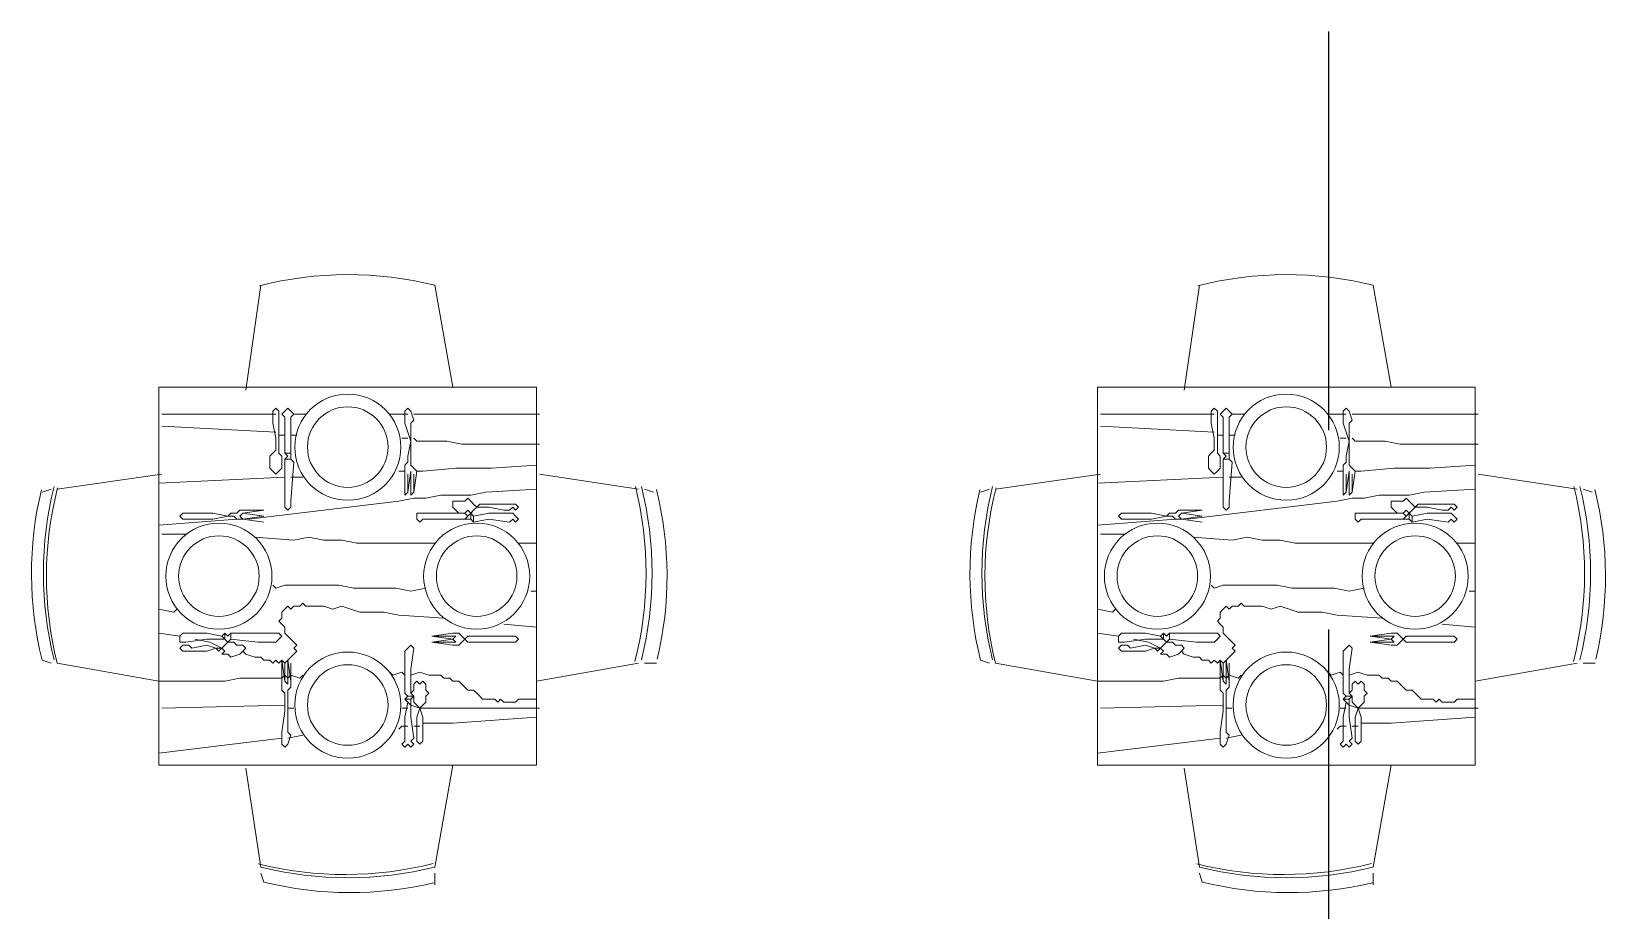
# Model space of a CAD drawing. Header units: metres. Extents: x -18745 to 220762, y -1579758 to -1356048.
# Drawn here: x 102439 to 104941, y -1385426 to -1384029 of the extents above; entities that cross this region are included whole.
import ezdxf

# ---------------------------------------------------------------- set-up
doc = ezdxf.new("R2010")
doc.units = ezdxf.units.M
doc.layers.get('0').update_dxf_attribs({"lineweight": 0})
doc.layers.add('A-100 - Copy$0$PDF2_Geometry', color=8, linetype='Continuous')
doc.layers.add('A-100 - Copy$0$PDF_Geometry', color=8, linetype='Continuous')

# ---------------------------------------------------------------- blocks, each defined once
blk = doc.blocks.new('A-100 - Copy$0$A$C02230961')
at = {"layer": 'A-100 - Copy$0$PDF2_Geometry', "lineweight": 5, "elevation": -2.4}
for points in [[(2186.2, -17741.3, -0.124036), (2464.8, -17740.4), (2493.4, -17902.4)], [(3677.8, -17741.3, -0.124036), (3956.4, -17740.4), (3985, -17902.4)], [(1865.4, -18062.1, 0.124036), (1864.5, -18340.7), (2026.5, -18369.3), (2045.5, -18369.3), (2074.1, -18369.3), (2102.7, -18369.3), (2131.3, -18369.3), (2155.1, -18364.5), (2183.7, -18364.5), (2202.8, -18364.5), (2221.8, -18364.5), (2226.6, -18359.7), (2231.3, -18364.5), (2236.1, -18359.7), (2250.4, -18364.5), (2255.2, -18359.7)], [(3357, -18062.1, 0.124036), (3356.1, -18340.7), (3518.1, -18369.3), (3537.1, -18369.3), (3565.7, -18369.3), (3594.3, -18369.3), (3622.9, -18369.3), (3646.7, -18364.5), (3675.3, -18364.5), (3694.4, -18364.5), (3713.4, -18364.5), (3718.2, -18359.7), (3722.9, -18364.5), (3727.7, -18359.7), (3742, -18364.5), (3746.8, -18359.7)], [(1839.6, -18065.5, 0.120122), (1840.7, -18335.9), (1855, -18340.7)], [(3331.2, -18065.5, 0.120122), (3332.3, -18335.9), (3346.6, -18340.7)], [(2493.4, -18502.7), (2464.8, -18664.7, -0.122576), (2188.5, -18664.7), (2164.6, -18507.4)], [(3985, -18502.7), (3956.4, -18664.7, -0.122576), (3680.1, -18664.7), (3656.2, -18507.4)], [(2463.6, -18689.6, -0.120122), (2193.2, -18688.5), (2188.5, -18674.2)], [(3955.2, -18689.6, -0.120122), (3684.8, -18688.5), (3680.1, -18674.2)]]:
    blk.add_lwpolyline(points, format="xyb", dxfattribs=at)
for points in [[(2164.6, -17907.1), (2188.5, -17740.4)], [(3656.2, -17907.1), (3680.1, -17740.4)], [(2212.3, -17935.7), (2212.3, -17935.7)], [(2212.3, -17935.7), (2212.3, -17935.7)], [(2226.6, -18016.7), (2226.6, -18054.8), (2226.6, -18092.9), (2231.3, -18097.7), (2236.1, -18092.9), (2236.1, -18083.4), (2240.9, -18021.5), (2236.1, -18016.7), (2226.6, -18016.7), (2231.3, -18011.9), (2226.6, -18007.2), (2226.6, -17978.6), (2226.6, -17950), (2221.8, -17945.2), (2226.6, -17940.5), (2231.3, -17935.7), (2236.1, -17940.5), (2240.9, -17945.2), (2236.1, -17950), (2236.1, -17978.6), (2236.1, -18007.2), (2236.1, -18016.7)], [(2421.9, -17935.7), (2421.9, -17935.7)], [(2426.7, -17940.5), (2421.9, -17935.7)], [(3703.9, -17935.7), (3703.9, -17935.7)], [(3703.9, -17935.7), (3703.9, -17935.7)], [(3718.2, -18016.7), (3718.2, -18054.8), (3718.2, -18092.9), (3722.9, -18097.7), (3727.7, -18092.9), (3727.7, -18083.4), (3732.5, -18021.5), (3727.7, -18016.7), (3718.2, -18016.7), (3722.9, -18011.9), (3718.2, -18007.2), (3718.2, -17978.6), (3718.2, -17950), (3713.4, -17945.2), (3718.2, -17940.5), (3722.9, -17935.7), (3727.7, -17940.5), (3732.5, -17945.2), (3727.7, -17950), (3727.7, -17978.6), (3727.7, -18007.2), (3727.7, -18016.7)], [(3913.5, -17935.7), (3913.5, -17935.7)], [(3918.3, -17940.5), (3913.5, -17935.7)], [(2212.3, -17945.2), (2031.2, -17945.2)], [(2217.1, -17940.5), (2217.1, -17940.5)], [(2221.8, -17945.2), (2221.8, -17945.2)], [(2226.6, -17940.5), (2226.6, -17940.5)], [(2236.1, -17940.5), (2236.1, -17940.5)], [(2236.1, -17940.5), (2236.1, -17940.5)], [(2259.9, -17945.2), (2240.9, -17945.2)], [(2421.9, -17945.2), (2393.3, -17945.2)], [(2426.7, -17940.5), (2426.7, -17940.5)], [(2426.7, -17940.5), (2426.7, -17940.5)], [(2631.6, -17945.2), (2431.5, -17945.2)], [(3703.9, -17945.2), (3522.8, -17945.2)], [(3708.7, -17940.5), (3708.7, -17940.5)], [(3713.4, -17945.2), (3713.4, -17945.2)], [(3718.2, -17940.5), (3718.2, -17940.5)], [(3727.7, -17940.5), (3727.7, -17940.5)], [(3727.7, -17940.5), (3727.7, -17940.5)], [(3751.5, -17945.2), (3732.5, -17945.2)], [(3913.5, -17945.2), (3884.9, -17945.2)], [(3918.3, -17940.5), (3918.3, -17940.5)], [(3918.3, -17940.5), (3918.3, -17940.5)], [(4123.2, -17945.2), (3923, -17945.2)], [(2212.3, -17973.8), (2031.2, -17964.3)], [(2226.6, -17978.6), (2217.1, -17978.6)], [(2245.6, -17978.6), (2236.1, -17978.6)], [(2421.9, -17983.4), (2412.4, -17983.4)], [(2631.6, -17992.9), (2507.7, -17992.9), (2483.9, -17988.1), (2455.3, -17988.1), (2436.2, -17988.1), (2431.5, -17983.4)], [(3703.9, -17973.8), (3522.8, -17964.3)], [(3718.2, -17978.6), (3708.7, -17978.6)], [(3737.2, -17978.6), (3727.7, -17978.6)], [(3913.5, -17983.4), (3904, -17983.4)], [(4123.2, -17992.9), (3999.3, -17992.9), (3975.5, -17988.1), (3946.9, -17988.1), (3927.8, -17988.1), (3923, -17983.4)], [(2207.5, -18007.2), (2207.5, -18007.2)], [(2212.3, -18002.4), (2212.3, -18002.4)], [(2212.3, -18002.4), (2212.3, -18002.4)], [(2217.1, -17997.7), (2217.1, -17997.7)], [(2217.1, -18007.2), (2217.1, -18007.2)], [(2217.1, -18007.2), (2217.1, -18007.2)], [(2221.8, -18011.9), (2221.8, -18011.9)], [(2236.1, -18007.2), (2226.6, -18007.2), (2236.1, -18007.2)], [(2226.6, -18007.2), (2226.6, -18007.2)], [(2236.1, -18007.2), (2236.1, -18007.2)], [(3699.1, -18007.2), (3699.1, -18007.2)], [(3703.9, -18002.4), (3703.9, -18002.4)], [(3703.9, -18002.4), (3703.9, -18002.4)], [(3708.7, -17997.7), (3708.7, -17997.7)], [(3708.7, -18007.2), (3708.7, -18007.2)], [(3708.7, -18007.2), (3708.7, -18007.2)], [(3713.4, -18011.9), (3713.4, -18011.9)], [(3727.7, -18007.2), (3718.2, -18007.2), (3727.7, -18007.2)], [(3718.2, -18007.2), (3718.2, -18007.2)], [(3727.7, -18007.2), (3727.7, -18007.2)], [(2207.5, -18035.8), (2207.5, -18035.8)], [(2217.1, -18035.8), (2217.1, -18035.8)], [(2226.6, -18016.7), (2226.6, -18016.7)], [(2236.1, -18016.7), (2236.1, -18016.7)], [(2417.2, -18035.8), (2407.6, -18035.8)], [(2417.2, -18026.2), (2417.2, -18026.2)], [(2421.9, -18021.5), (2421.9, -18021.5)], [(2426.7, -18016.7), (2426.7, -18016.7)], [(2426.7, -18035.8), (2426.7, -18035.8)], [(2426.7, -18035.8), (2426.7, -18035.8)], [(2431.5, -18031), (2431.5, -18031)], [(2626.8, -18026.2), (2555.3, -18031), (2498.2, -18031), (2445.7, -18035.8), (2436.2, -18035.8)], [(3699.1, -18035.8), (3699.1, -18035.8)], [(3708.7, -18035.8), (3708.7, -18035.8)], [(3718.2, -18016.7), (3718.2, -18016.7)], [(3727.7, -18016.7), (3727.7, -18016.7)], [(3908.8, -18035.8), (3899.2, -18035.8)], [(3908.8, -18026.2), (3908.8, -18026.2)], [(3913.5, -18021.5), (3913.5, -18021.5)], [(3918.3, -18016.7), (3918.3, -18016.7)], [(3918.3, -18035.8), (3918.3, -18035.8)], [(3918.3, -18035.8), (3918.3, -18035.8)], [(3923, -18031), (3923, -18031)], [(4118.4, -18026.2), (4046.9, -18031), (3989.7, -18031), (3937.3, -18035.8), (3927.8, -18035.8)], [(2031.2, -18040.5), (1864.5, -18064.4)], [(2226.6, -18045.3), (2026.5, -18054.8)], [(2255.2, -18045.3), (2236.1, -18045.3)], [(2421.9, -18040.5), (2421.9, -18040.5)], [(2431.5, -18040.5), (2431.5, -18040.5)], [(2788.8, -18064.4), (2631.6, -18040.5)], [(3522.8, -18040.5), (3356.1, -18064.4)], [(3718.2, -18045.3), (3518.1, -18054.8)], [(3746.8, -18045.3), (3727.7, -18045.3)], [(3913.5, -18040.5), (3913.5, -18040.5)], [(3923, -18040.5), (3923, -18040.5)], [(4280.4, -18064.4), (4123.2, -18040.5)], [(1855, -18064.4), (1840.7, -18069.1)], [(2626.8, -18064.4), (2545.8, -18069.1), (2522, -18073.9), (2493.4, -18073.9), (2474.3, -18073.9), (2450.5, -18078.6), (2431.5, -18078.6), (2407.6, -18083.4), (2169.4, -18112)], [(2421.9, -18069.1), (2421.9, -18069.1)], [(2431.5, -18069.1), (2431.5, -18069.1)], [(2493.4, -18083.4), (2493.4, -18083.4)], [(2812.6, -18069.1), (2798.3, -18064.4)], [(3346.6, -18064.4), (3332.3, -18069.1)], [(4118.4, -18064.4), (4037.4, -18069.1), (4013.6, -18073.9), (3985, -18073.9), (3965.9, -18073.9), (3942.1, -18078.6), (3923, -18078.6), (3899.2, -18083.4), (3661, -18112)], [(3913.5, -18069.1), (3913.5, -18069.1)], [(3923, -18069.1), (3923, -18069.1)], [(3985, -18083.4), (3985, -18083.4)], [(4304.2, -18069.1), (4289.9, -18064.4)], [(2150.4, -18112), (2026.5, -18121.5)], [(2059.8, -18107.2), (2059.8, -18107.2)], [(2059.8, -18107.2), (2059.8, -18107.2)], [(2059.8, -18107.2), (2059.8, -18107.2)], [(2064.6, -18102.5), (2064.6, -18102.5)], [(2145.6, -18107.2), (2145.6, -18107.2)], [(2150.4, -18102.5), (2150.4, -18102.5)], [(2150.4, -18112), (2150.4, -18112)], [(2159.9, -18102.5), (2159.9, -18102.5)], [(2159.9, -18112), (2159.9, -18112)], [(2193.2, -18097.7), (2193.2, -18097.7)], [(2193.2, -18107.2), (2193.2, -18107.2)], [(2193.2, -18107.2), (2193.2, -18107.2)], [(2226.6, -18092.9), (2226.6, -18092.9)], [(2236.1, -18092.9), (2236.1, -18092.9)], [(2517.2, -18107.2), (2512.4, -18102.5), (2474.3, -18102.5), (2436.2, -18102.5), (2436.2, -18112), (2441, -18116.8), (2445.7, -18112), (2512.4, -18112)], [(2436.2, -18102.5), (2436.2, -18102.5)], [(2436.2, -18112), (2436.2, -18112)], [(2493.4, -18092.9), (2493.4, -18092.9)], [(2512.4, -18112), (2512.4, -18112)], [(2522, -18112), (2526.7, -18116.8), (2550.6, -18112), (2583.9, -18116.8), (2588.7, -18112), (2593.4, -18116.8), (2598.2, -18112), (2593.4, -18107.2), (2588.7, -18102.5), (2550.6, -18102.5), (2526.7, -18107.2), (2522, -18102.5)], [(2522, -18102.5), (2522, -18102.5)], [(2522, -18112), (2522, -18112)], [(2526.7, -18088.2), (2526.7, -18088.2)], [(2526.7, -18088.2), (2526.7, -18088.2)], [(2526.7, -18097.7), (2526.7, -18097.7)], [(2526.7, -18116.8), (2526.7, -18107.2)], [(2531.5, -18092.9), (2531.5, -18092.9)], [(2588.7, -18102.5), (2588.7, -18102.5)], [(2588.7, -18102.5), (2588.7, -18102.5)], [(2593.4, -18088.2), (2593.4, -18088.2)], [(2593.4, -18088.2), (2593.4, -18088.2)], [(2593.4, -18107.2), (2593.4, -18107.2)], [(3642, -18112), (3518.1, -18121.5)], [(3551.4, -18107.2), (3551.4, -18107.2)], [(3551.4, -18107.2), (3551.4, -18107.2)], [(3551.4, -18107.2), (3551.4, -18107.2)], [(3556.2, -18102.5), (3556.2, -18102.5)], [(3637.2, -18107.2), (3637.2, -18107.2)], [(3642, -18102.5), (3642, -18102.5)], [(3642, -18112), (3642, -18112)], [(3651.5, -18102.5), (3651.5, -18102.5)], [(3651.5, -18112), (3651.5, -18112)], [(3684.8, -18097.7), (3684.8, -18097.7)], [(3684.8, -18107.2), (3684.8, -18107.2)], [(3684.8, -18107.2), (3684.8, -18107.2)], [(3718.2, -18092.9), (3718.2, -18092.9)], [(3727.7, -18092.9), (3727.7, -18092.9)], [(4008.8, -18107.2), (4004, -18102.5), (3965.9, -18102.5), (3927.8, -18102.5), (3927.8, -18112), (3932.6, -18116.8), (3937.3, -18112), (4004, -18112)], [(3927.8, -18102.5), (3927.8, -18102.5)], [(3927.8, -18112), (3927.8, -18112)], [(3985, -18092.9), (3985, -18092.9)], [(4004, -18112), (4004, -18112)], [(4013.6, -18112), (4018.3, -18116.8), (4042.2, -18112), (4075.5, -18116.8), (4080.3, -18112), (4085, -18116.8), (4089.8, -18112), (4085, -18107.2), (4080.3, -18102.5), (4042.2, -18102.5), (4018.3, -18107.2), (4013.6, -18102.5)], [(4013.6, -18102.5), (4013.6, -18102.5)], [(4013.6, -18112), (4013.6, -18112)], [(4018.3, -18088.2), (4018.3, -18088.2)], [(4018.3, -18088.2), (4018.3, -18088.2)], [(4018.3, -18097.7), (4018.3, -18097.7)], [(4018.3, -18116.8), (4018.3, -18107.2)], [(4023.1, -18092.9), (4023.1, -18092.9)], [(4080.3, -18102.5), (4080.3, -18102.5)], [(4080.3, -18102.5), (4080.3, -18102.5)], [(4085, -18088.2), (4085, -18088.2)], [(4085, -18088.2), (4085, -18088.2)], [(4085, -18107.2), (4085, -18107.2)], [(2069.4, -18135.8), (2031.2, -18135.8)], [(2193.2, -18116.8), (2193.2, -18116.8)], [(2593.4, -18116.8), (2593.4, -18116.8)], [(3561, -18135.8), (3522.8, -18135.8)], [(3684.8, -18116.8), (3684.8, -18116.8)], [(4085, -18116.8), (4085, -18116.8)], [(2464.8, -18150.1), (2436.2, -18150.1), (2398.1, -18150.1), (2369.5, -18150.1), (2340.9, -18150.1), (2317.1, -18145.3), (2288.5, -18145.3), (2264.7, -18140.6), (2240.9, -18145.3), (2178.9, -18140.6)], [(2626.8, -18150.1), (2598.2, -18150.1)], [(3956.4, -18150.1), (3927.8, -18150.1), (3889.7, -18150.1), (3861.1, -18150.1), (3832.5, -18150.1), (3808.7, -18145.3), (3780.1, -18145.3), (3756.3, -18140.6), (3732.5, -18145.3), (3670.5, -18140.6)], [(4118.4, -18150.1), (4089.8, -18150.1)], [(2450.5, -18221.6), (2426.7, -18226.3), (2402.9, -18221.6), (2383.8, -18221.6), (2355.2, -18221.6), (2336.2, -18221.6), (2312.3, -18216.8), (2293.3, -18216.8), (2274.2, -18216.8), (2255.2, -18216.8), (2245.6, -18216.8), (2226.6, -18216.8), (2212.3, -18221.6), (2207.5, -18216.8)], [(2626.8, -18226.3), (2617.3, -18226.3)], [(3942.1, -18221.6), (3918.3, -18226.3), (3894.5, -18221.6), (3875.4, -18221.6), (3846.8, -18221.6), (3827.8, -18221.6), (3803.9, -18216.8), (3784.9, -18216.8), (3765.8, -18216.8), (3746.8, -18216.8), (3737.2, -18216.8), (3718.2, -18216.8), (3703.9, -18221.6), (3699.1, -18216.8)], [(4118.4, -18226.3), (4108.9, -18226.3)], [(2055.1, -18254.9), (2050.3, -18259.7), (2026.5, -18254.9)], [(2479.1, -18269.2), (2407.6, -18264.5), (2383.8, -18259.7), (2364.8, -18259.7), (2345.7, -18259.7), (2331.4, -18254.9), (2317.1, -18250.2), (2302.8, -18254.9), (2288.5, -18250.2), (2279, -18250.2), (2269.5, -18250.2), (2259.9, -18250.2), (2255.2, -18245.4), (2250.4, -18250.2), (2240.9, -18250.2), (2236.1, -18254.9), (2231.3, -18250.2), (2226.6, -18254.9), (2221.8, -18259.7), (2221.8, -18269.2), (2217.1, -18274), (2221.8, -18278.8), (2226.6, -18283.5), (2226.6, -18293), (2231.3, -18297.8), (2236.1, -18302.6), (2240.9, -18307.3), (2245.6, -18312.1), (2240.9, -18316.9), (2245.6, -18321.6), (2240.9, -18326.4), (2236.1, -18331.2), (2231.3, -18335.9), (2226.6, -18340.7), (2221.8, -18335.9), (2217.1, -18340.7), (2212.3, -18335.9), (2207.5, -18340.7), (2202.8, -18335.9), (2193.2, -18335.9), (2188.5, -18331.2), (2178.9, -18331.2), (2164.6, -18326.4), (2159.9, -18321.6)], [(3546.7, -18254.9), (3541.9, -18259.7), (3518.1, -18254.9)], [(3970.7, -18269.2), (3899.2, -18264.5), (3875.4, -18259.7), (3856.3, -18259.7), (3837.3, -18259.7), (3823, -18254.9), (3808.7, -18250.2), (3794.4, -18254.9), (3780.1, -18250.2), (3770.6, -18250.2), (3761.1, -18250.2), (3751.5, -18250.2), (3746.8, -18245.4), (3742, -18250.2), (3732.5, -18250.2), (3727.7, -18254.9), (3722.9, -18250.2), (3718.2, -18254.9), (3713.4, -18259.7), (3713.4, -18269.2), (3708.7, -18274), (3713.4, -18278.8), (3718.2, -18283.5), (3718.2, -18293), (3722.9, -18297.8), (3727.7, -18302.6), (3732.5, -18307.3), (3737.2, -18312.1), (3732.5, -18316.9), (3737.2, -18321.6), (3732.5, -18326.4), (3727.7, -18331.2), (3722.9, -18335.9), (3718.2, -18340.7), (3713.4, -18335.9), (3708.7, -18340.7), (3703.9, -18335.9), (3699.1, -18340.7), (3694.4, -18335.9), (3684.8, -18335.9), (3680.1, -18331.2), (3670.5, -18331.2), (3656.2, -18326.4), (3651.5, -18321.6)], [(2626.8, -18283.5), (2574.4, -18278.8)], [(4118.4, -18283.5), (4066, -18278.8)], [(2059.8, -18297.8), (2026.5, -18293)], [(2059.8, -18307.3), (2059.8, -18307.3)], [(2059.8, -18307.3), (2059.8, -18307.3)], [(2064.6, -18293), (2064.6, -18293)], [(2064.6, -18293), (2064.6, -18293)], [(2069.4, -18307.3), (2069.4, -18307.3)], [(2126.5, -18316.9), (2107.5, -18307.3), (2083.7, -18302.6)], [(2126.5, -18297.8), (2131.3, -18302.6), (2131.3, -18293)], [(2131.3, -18302.6), (2131.3, -18302.6)], [(2131.3, -18312.1), (2131.3, -18312.1)], [(2140.8, -18302.6), (2183.7, -18307.3), (2212.3, -18307.3), (2217.1, -18302.6), (2221.8, -18297.8), (2217.1, -18293), (2207.5, -18293), (2140.8, -18293)], [(2140.8, -18293), (2140.8, -18293)], [(2140.8, -18302.6), (2140.8, -18302.6)], [(2159.9, -18312.1), (2159.9, -18312.1)], [(2217.1, -18302.6), (2217.1, -18302.6)], [(2431.5, -18393.1), (2426.7, -18388.3), (2431.5, -18383.6), (2431.5, -18374), (2436.2, -18369.3), (2441, -18374), (2445.7, -18369.3), (2450.5, -18374), (2450.5, -18383.6), (2455.3, -18388.3), (2450.5, -18393.1), (2450.5, -18402.6), (2445.7, -18407.4), (2441, -18412.2), (2445.7, -18426.4), (2445.7, -18455), (2445.7, -18464.6), (2441, -18469.3), (2436.2, -18464.6), (2436.2, -18455), (2436.2, -18426.4), (2441, -18412.2), (2436.2, -18407.4), (2431.5, -18402.6), (2431.5, -18393.1), (2426.7, -18388.3), (2426.7, -18350.2), (2431.5, -18316.9), (2426.7, -18312.1), (2421.9, -18316.9), (2417.2, -18321.6), (2417.2, -18388.3), (2421.9, -18393.1), (2431.5, -18393.1), (2426.7, -18397.9), (2426.7, -18407.4), (2426.7, -18426.4), (2431.5, -18459.8), (2426.7, -18464.6), (2431.5, -18469.3), (2426.7, -18474.1), (2421.9, -18469.3), (2417.2, -18474.1), (2412.4, -18469.3), (2417.2, -18464.6), (2417.2, -18426.4), (2421.9, -18402.6), (2417.2, -18397.9)], [(2426.7, -18312.1), (2426.7, -18312.1)], [(2460, -18297.8), (2460, -18297.8)], [(2460, -18297.8), (2460, -18297.8)], [(2460, -18307.3), (2460, -18307.3)], [(2460, -18307.3), (2460, -18307.3)], [(2493.4, -18302.6), (2493.4, -18302.6)], [(2493.4, -18302.6), (2493.4, -18302.6)], [(2507.7, -18297.8), (2507.7, -18297.8)], [(2507.7, -18307.3), (2507.7, -18307.3)], [(2593.4, -18297.8), (2593.4, -18297.8)], [(2593.4, -18307.3), (2593.4, -18307.3)], [(2598.2, -18302.6), (2598.2, -18302.6)], [(2598.2, -18302.6), (2598.2, -18302.6)], [(3551.4, -18297.8), (3518.1, -18293)], [(3551.4, -18307.3), (3551.4, -18307.3)], [(3551.4, -18307.3), (3551.4, -18307.3)], [(3556.2, -18293), (3556.2, -18293)], [(3556.2, -18293), (3556.2, -18293)], [(3561, -18307.3), (3561, -18307.3)], [(3618.1, -18316.9), (3599.1, -18307.3), (3575.2, -18302.6)], [(3618.1, -18297.8), (3622.9, -18302.6), (3622.9, -18293)], [(3622.9, -18302.6), (3622.9, -18302.6)], [(3622.9, -18312.1), (3622.9, -18312.1)], [(3632.4, -18302.6), (3675.3, -18307.3), (3703.9, -18307.3), (3708.7, -18302.6), (3713.4, -18297.8), (3708.7, -18293), (3699.1, -18293), (3632.4, -18293)], [(3632.4, -18293), (3632.4, -18293)], [(3632.4, -18302.6), (3632.4, -18302.6)], [(3651.5, -18312.1), (3651.5, -18312.1)], [(3708.7, -18302.6), (3708.7, -18302.6)], [(3923, -18393.1), (3918.3, -18388.3), (3923, -18383.6), (3923, -18374), (3927.8, -18369.3), (3932.6, -18374), (3937.3, -18369.3), (3942.1, -18374), (3942.1, -18383.6), (3946.9, -18388.3), (3942.1, -18393.1), (3942.1, -18402.6), (3937.3, -18407.4), (3932.6, -18412.2), (3937.3, -18426.4), (3937.3, -18455), (3937.3, -18464.6), (3932.6, -18469.3), (3927.8, -18464.6), (3927.8, -18455), (3927.8, -18426.4), (3932.6, -18412.2), (3927.8, -18407.4), (3923, -18402.6), (3923, -18393.1), (3918.3, -18388.3), (3918.3, -18350.2), (3923, -18316.9), (3918.3, -18312.1), (3913.5, -18316.9), (3908.8, -18321.6), (3908.8, -18388.3), (3913.5, -18393.1), (3923, -18393.1), (3918.3, -18397.9), (3918.3, -18407.4), (3918.3, -18426.4), (3923, -18459.8), (3918.3, -18464.6), (3923, -18469.3), (3918.3, -18474.1), (3913.5, -18469.3), (3908.8, -18474.1), (3904, -18469.3), (3908.8, -18464.6), (3908.8, -18426.4), (3913.5, -18402.6), (3908.8, -18397.9)], [(3918.3, -18312.1), (3918.3, -18312.1)], [(3951.6, -18297.8), (3951.6, -18297.8)], [(3951.6, -18297.8), (3951.6, -18297.8)], [(3951.6, -18307.3), (3951.6, -18307.3)], [(3951.6, -18307.3), (3951.6, -18307.3)], [(3985, -18302.6), (3985, -18302.6)], [(3985, -18302.6), (3985, -18302.6)], [(3999.3, -18297.8), (3999.3, -18297.8)], [(3999.3, -18307.3), (3999.3, -18307.3)], [(4085, -18297.8), (4085, -18297.8)], [(4085, -18307.3), (4085, -18307.3)], [(4089.8, -18302.6), (4089.8, -18302.6)], [(4089.8, -18302.6), (4089.8, -18302.6)], [(2059.8, -18316.9), (2059.8, -18316.9)], [(2059.8, -18316.9), (2059.8, -18316.9)], [(2064.6, -18321.6), (2064.6, -18321.6)], [(2126.5, -18316.9), (2126.5, -18316.9)], [(2126.5, -18316.9), (2126.5, -18316.9)], [(2136.1, -18326.4), (2136.1, -18326.4)], [(2155.1, -18326.4), (2155.1, -18326.4)], [(2226.6, -18474.1), (2221.8, -18469.3), (2221.8, -18459.8), (2221.8, -18450.3), (2226.6, -18416.9), (2226.6, -18397.9), (2226.6, -18388.3), (2221.8, -18383.6), (2221.8, -18374), (2221.8, -18335.9), (2226.6, -18369.3), (2226.6, -18340.7), (2226.6, -18369.3), (2231.3, -18374), (2231.3, -18335.9), (2236.1, -18369.3), (2236.1, -18340.7), (2236.1, -18369.3), (2236.1, -18378.8), (2231.3, -18383.6), (2231.3, -18393.1), (2231.3, -18421.7), (2231.3, -18450.3), (2236.1, -18455), (2231.3, -18469.3), (2226.6, -18474.1), (2231.3, -18469.3)], [(2221.8, -18335.9), (2221.8, -18335.9)], [(2231.3, -18335.9), (2231.3, -18335.9)], [(2421.9, -18316.9), (2421.9, -18316.9)], [(3551.4, -18316.9), (3551.4, -18316.9)], [(3551.4, -18316.9), (3551.4, -18316.9)], [(3556.2, -18321.6), (3556.2, -18321.6)], [(3618.1, -18316.9), (3618.1, -18316.9)], [(3618.1, -18316.9), (3618.1, -18316.9)], [(3627.7, -18326.4), (3627.7, -18326.4)], [(3646.7, -18326.4), (3646.7, -18326.4)], [(3718.2, -18474.1), (3713.4, -18469.3), (3713.4, -18459.8), (3713.4, -18450.3), (3718.2, -18416.9), (3718.2, -18397.9), (3718.2, -18388.3), (3713.4, -18383.6), (3713.4, -18374), (3713.4, -18335.9), (3718.2, -18369.3), (3718.2, -18340.7), (3718.2, -18369.3), (3722.9, -18374), (3722.9, -18335.9), (3727.7, -18369.3), (3727.7, -18340.7), (3727.7, -18369.3), (3727.7, -18378.8), (3722.9, -18383.6), (3722.9, -18393.1), (3722.9, -18421.7), (3722.9, -18450.3), (3727.7, -18455), (3722.9, -18469.3), (3718.2, -18474.1), (3722.9, -18469.3)], [(3713.4, -18335.9), (3713.4, -18335.9)], [(3722.9, -18335.9), (3722.9, -18335.9)], [(3913.5, -18316.9), (3913.5, -18316.9)], [(2226.6, -18340.7), (2226.6, -18340.7)], [(2236.1, -18340.7), (2236.1, -18340.7)], [(2393.3, -18355), (2398.1, -18359.7), (2412.4, -18355), (2417.2, -18359.7)], [(2426.7, -18359.7), (2441, -18355), (2455.3, -18359.7), (2464.8, -18359.7), (2474.3, -18359.7), (2479.1, -18364.5), (2488.6, -18364.5), (2493.4, -18369.3), (2502.9, -18369.3), (2507.7, -18374), (2512.4, -18378.8), (2517.2, -18383.6), (2526.7, -18383.6), (2531.5, -18388.3), (2536.3, -18393.1), (2541, -18397.9), (2550.6, -18397.9), (2560.1, -18397.9), (2564.9, -18402.6), (2569.6, -18397.9), (2574.4, -18402.6), (2583.9, -18402.6), (2593.4, -18402.6), (2598.2, -18397.9), (2626.8, -18397.9)], [(2626.8, -18369.3), (2788.8, -18340.7)], [(2798.3, -18340.7), (2817.4, -18340.7)], [(3718.2, -18340.7), (3718.2, -18340.7)], [(3727.7, -18340.7), (3727.7, -18340.7)], [(3884.9, -18355), (3889.7, -18359.7), (3904, -18355), (3908.8, -18359.7)], [(3918.3, -18359.7), (3932.6, -18355), (3946.9, -18359.7), (3956.4, -18359.7), (3965.9, -18359.7), (3970.7, -18364.5), (3980.2, -18364.5), (3985, -18369.3), (3994.5, -18369.3), (3999.3, -18374), (4004, -18378.8), (4008.8, -18383.6), (4018.3, -18383.6), (4023.1, -18388.3), (4027.9, -18393.1), (4032.6, -18397.9), (4042.2, -18397.9), (4051.7, -18397.9), (4056.4, -18402.6), (4061.2, -18397.9), (4066, -18402.6), (4075.5, -18402.6), (4085, -18402.6), (4089.8, -18397.9), (4118.4, -18397.9)], [(4118.4, -18369.3), (4280.4, -18340.7)], [(4289.9, -18340.7), (4309, -18340.7)], [(2221.8, -18383.6), (2221.8, -18383.6)], [(2226.6, -18369.3), (2226.6, -18369.3)], [(2231.3, -18374), (2231.3, -18374)], [(2236.1, -18369.3), (2236.1, -18369.3)], [(2236.1, -18378.8), (2236.1, -18378.8)], [(3713.4, -18383.6), (3713.4, -18383.6)], [(3718.2, -18369.3), (3718.2, -18369.3)], [(3722.9, -18374), (3722.9, -18374)], [(3727.7, -18369.3), (3727.7, -18369.3)], [(3727.7, -18378.8), (3727.7, -18378.8)], [(2226.6, -18407.4), (2031.2, -18412.2)], [(2226.6, -18388.3), (2226.6, -18388.3)], [(2231.3, -18393.1), (2231.3, -18393.1)], [(2240.9, -18412.2), (2231.3, -18412.2)], [(2421.9, -18412.2), (2412.4, -18412.2)], [(2426.7, -18397.9), (2417.2, -18397.9), (2421.9, -18393.1)], [(2417.2, -18397.9), (2417.2, -18397.9)], [(2631.6, -18412.2), (2441, -18412.2), (2426.7, -18407.4), (2421.9, -18402.6)], [(2426.7, -18397.9), (2426.7, -18397.9)], [(2431.5, -18402.6), (2431.5, -18402.6)], [(2436.2, -18407.4), (2436.2, -18407.4)], [(2436.2, -18407.4), (2436.2, -18407.4)], [(2445.7, -18407.4), (2445.7, -18407.4)], [(2445.7, -18407.4), (2445.7, -18407.4)], [(2450.5, -18402.6), (2450.5, -18402.6)], [(3718.2, -18407.4), (3522.8, -18412.2)], [(3718.2, -18388.3), (3718.2, -18388.3)], [(3722.9, -18393.1), (3722.9, -18393.1)], [(3732.5, -18412.2), (3722.9, -18412.2)], [(3913.5, -18412.2), (3904, -18412.2)], [(3918.3, -18397.9), (3908.8, -18397.9), (3913.5, -18393.1)], [(3908.8, -18397.9), (3908.8, -18397.9)], [(4123.2, -18412.2), (3932.6, -18412.2), (3918.3, -18407.4), (3913.5, -18402.6)], [(3918.3, -18397.9), (3918.3, -18397.9)], [(3923, -18402.6), (3923, -18402.6)], [(3927.8, -18407.4), (3927.8, -18407.4)], [(3927.8, -18407.4), (3927.8, -18407.4)], [(3937.3, -18407.4), (3937.3, -18407.4)], [(3937.3, -18407.4), (3937.3, -18407.4)], [(3942.1, -18402.6), (3942.1, -18402.6)], [(2626.8, -18426.4), (2493.4, -18436), (2464.8, -18436), (2445.7, -18436)], [(4118.4, -18426.4), (3985, -18436), (3956.4, -18436), (3937.3, -18436)], [(2221.8, -18459.8), (2026.5, -18483.6)], [(2255.2, -18455), (2231.3, -18459.8)], [(2421.9, -18440.7), (2412.4, -18440.7), (2407.6, -18445.5)], [(2441, -18440.7), (2431.5, -18440.7)], [(3713.4, -18459.8), (3518.1, -18483.6)], [(3746.8, -18455), (3722.9, -18459.8)], [(3913.5, -18440.7), (3904, -18440.7), (3899.2, -18445.5)], [(3932.6, -18440.7), (3923, -18440.7)], [(2226.6, -18474.1), (2226.6, -18474.1)], [(2231.3, -18469.3), (2231.3, -18469.3)], [(2231.3, -18469.3), (2231.3, -18469.3)], [(2417.2, -18464.6), (2417.2, -18464.6)], [(2431.5, -18469.3), (2431.5, -18469.3)], [(2441, -18469.3), (2441, -18469.3)], [(2441, -18469.3), (2441, -18469.3)], [(2441, -18469.3), (2441, -18469.3)], [(2441, -18469.3), (2441, -18469.3)], [(2441, -18469.3), (2441, -18469.3)], [(3718.2, -18474.1), (3718.2, -18474.1)], [(3722.9, -18469.3), (3722.9, -18469.3)], [(3722.9, -18469.3), (3722.9, -18469.3)], [(3908.8, -18464.6), (3908.8, -18464.6)], [(3923, -18469.3), (3923, -18469.3)], [(3932.6, -18469.3), (3932.6, -18469.3)], [(3932.6, -18469.3), (3932.6, -18469.3)], [(3932.6, -18469.3), (3932.6, -18469.3)], [(3932.6, -18469.3), (3932.6, -18469.3)], [(3932.6, -18469.3), (3932.6, -18469.3)], [(2464.8, -18674.2), (2464.8, -18693.2)], [(3956.4, -18674.2), (3956.4, -18693.2)]]:
    blk.add_lwpolyline(points, dxfattribs=at)
for points in [[(2026.5, -17902.4), (2026.5, -18502.7), (2626.8, -18502.7), (2626.8, -17902.4)], [(3518.1, -17902.4), (3518.1, -18502.7), (4118.4, -18502.7), (4118.4, -17902.4)], [(2202.8, -18011.9), (2207.5, -18007.2), (2212.3, -18002.4), (2212.3, -17992.9), (2212.3, -17983.4), (2207.5, -17959.5), (2207.5, -17950), (2207.5, -17940.5), (2212.3, -17935.7), (2217.1, -17940.5), (2217.1, -17950), (2217.1, -17959.5), (2217.1, -17978.6), (2217.1, -17997.7), (2217.1, -18007.2), (2221.8, -18011.9), (2221.8, -18021.5), (2221.8, -18031), (2217.1, -18035.8), (2212.3, -18040.5), (2207.5, -18035.8), (2202.8, -18031), (2202.8, -18021.5)], [(2421.9, -18040.5), (2421.9, -18069.1), (2417.2, -18073.9), (2417.2, -18035.8), (2417.2, -18026.2), (2421.9, -18021.5), (2421.9, -18011.9), (2426.7, -17988.1), (2417.2, -17959.5), (2417.2, -17950), (2417.2, -17940.5), (2421.9, -17935.7), (2426.7, -17940.5), (2431.5, -17954.8), (2426.7, -17959.5), (2426.7, -17988.1), (2426.7, -18016.7), (2426.7, -18026.2), (2431.5, -18031), (2436.2, -18035.8), (2431.5, -18069.1), (2431.5, -18040.5), (2431.5, -18069.1), (2426.7, -18073.9), (2426.7, -18035.8), (2421.9, -18069.1)], [(3694.4, -18011.9), (3699.1, -18007.2), (3703.9, -18002.4), (3703.9, -17992.9), (3703.9, -17983.4), (3699.1, -17959.5), (3699.1, -17950), (3699.1, -17940.5), (3703.9, -17935.7), (3708.7, -17940.5), (3708.7, -17950), (3708.7, -17959.5), (3708.7, -17978.6), (3708.7, -17997.7), (3708.7, -18007.2), (3713.4, -18011.9), (3713.4, -18021.5), (3713.4, -18031), (3708.7, -18035.8), (3703.9, -18040.5), (3699.1, -18035.8), (3694.4, -18031), (3694.4, -18021.5)], [(3913.5, -18040.5), (3913.5, -18069.1), (3908.8, -18073.9), (3908.8, -18035.8), (3908.8, -18026.2), (3913.5, -18021.5), (3913.5, -18011.9), (3918.3, -17988.1), (3908.8, -17959.5), (3908.8, -17950), (3908.8, -17940.5), (3913.5, -17935.7), (3918.3, -17940.5), (3923, -17954.8), (3918.3, -17959.5), (3918.3, -17988.1), (3918.3, -18016.7), (3918.3, -18026.2), (3923, -18031), (3927.8, -18035.8), (3923, -18069.1), (3923, -18040.5), (3923, -18069.1), (3918.3, -18073.9), (3918.3, -18035.8), (3913.5, -18069.1)], [(2517.2, -18078.6), (2522, -18083.4), (2526.7, -18088.2), (2531.5, -18092.9), (2536.3, -18088.2), (2555.3, -18088.2), (2574.4, -18088.2), (2583.9, -18088.2), (2593.4, -18088.2), (2598.2, -18092.9), (2593.4, -18097.7), (2588.7, -18092.9), (2583.9, -18097.7), (2574.4, -18097.7), (2550.6, -18092.9), (2541, -18092.9), (2531.5, -18092.9), (2526.7, -18097.7), (2522, -18102.5), (2517.2, -18097.7), (2512.4, -18102.5), (2502.9, -18102.5), (2498.2, -18097.7), (2493.4, -18092.9), (2493.4, -18083.4), (2502.9, -18083.4), (2512.4, -18083.4)], [(4008.8, -18078.6), (4013.6, -18083.4), (4018.3, -18088.2), (4023.1, -18092.9), (4027.9, -18088.2), (4046.9, -18088.2), (4066, -18088.2), (4075.5, -18088.2), (4085, -18088.2), (4089.8, -18092.9), (4085, -18097.7), (4080.3, -18092.9), (4075.5, -18097.7), (4066, -18097.7), (4042.2, -18092.9), (4032.6, -18092.9), (4023.1, -18092.9), (4018.3, -18097.7), (4013.6, -18102.5), (4008.8, -18097.7), (4004, -18102.5), (3994.5, -18102.5), (3989.7, -18097.7), (3985, -18092.9), (3985, -18083.4), (3994.5, -18083.4), (4004, -18083.4)], [(2059.8, -18107.2), (2064.6, -18102.5), (2074.1, -18102.5), (2083.7, -18102.5), (2112.2, -18102.5), (2136.1, -18107.2), (2112.2, -18112), (2083.7, -18112), (2074.1, -18112), (2064.6, -18112)], [(2150.4, -18112), (2145.6, -18107.2), (2136.1, -18107.2), (2140.8, -18102.5), (2150.4, -18102.5), (2155.1, -18097.7), (2164.6, -18097.7), (2193.2, -18097.7), (2159.9, -18102.5), (2193.2, -18107.2), (2159.9, -18112), (2193.2, -18116.8), (2159.9, -18112)], [(2159.9, -18112), (2193.2, -18107.2), (2159.9, -18102.5), (2155.1, -18107.2)], [(2522, -18112), (2512.4, -18112), (2517.2, -18107.2), (2522, -18102.5)], [(3551.4, -18107.2), (3556.2, -18102.5), (3565.7, -18102.5), (3575.2, -18102.5), (3603.8, -18102.5), (3627.7, -18107.2), (3603.8, -18112), (3575.2, -18112), (3565.7, -18112), (3556.2, -18112)], [(3642, -18112), (3637.2, -18107.2), (3627.7, -18107.2), (3632.4, -18102.5), (3642, -18102.5), (3646.7, -18097.7), (3656.2, -18097.7), (3684.8, -18097.7), (3651.5, -18102.5), (3684.8, -18107.2), (3651.5, -18112), (3684.8, -18116.8), (3651.5, -18112)], [(3651.5, -18112), (3684.8, -18107.2), (3651.5, -18102.5), (3646.7, -18107.2)], [(4013.6, -18112), (4004, -18112), (4008.8, -18107.2), (4013.6, -18102.5)], [(2136.1, -18297.8), (2140.8, -18293), (2140.8, -18302.6), (2136.1, -18307.3), (2131.3, -18302.6), (2102.7, -18302.6), (2069.4, -18307.3), (2059.8, -18307.3), (2059.8, -18297.8), (2064.6, -18293), (2074.1, -18293), (2102.7, -18293), (2126.5, -18297.8), (2131.3, -18293)], [(2140.8, -18331.2), (2136.1, -18326.4), (2126.5, -18326.4), (2131.3, -18321.6), (2126.5, -18316.9), (2121.8, -18321.6), (2117, -18316.9), (2102.7, -18321.6), (2083.7, -18321.6), (2074.1, -18321.6), (2064.6, -18321.6), (2059.8, -18316.9), (2064.6, -18312.1), (2074.1, -18312.1), (2078.9, -18316.9), (2102.7, -18312.1), (2117, -18316.9), (2126.5, -18316.9), (2131.3, -18312.1), (2136.1, -18307.3), (2145.6, -18307.3), (2150.4, -18312.1), (2159.9, -18312.1), (2164.6, -18316.9), (2159.9, -18321.6), (2155.1, -18326.4)], [(2507.7, -18297.8), (2512.4, -18302.6), (2507.7, -18307.3), (2502.9, -18312.1), (2493.4, -18312.1), (2460, -18307.3), (2493.4, -18302.6), (2460, -18297.8), (2493.4, -18293), (2502.9, -18293)], [(2498.2, -18297.8), (2493.4, -18302.6), (2460, -18297.8)], [(2460, -18307.3), (2498.2, -18307.3), (2493.4, -18302.6)], [(2593.4, -18297.8), (2598.2, -18302.6), (2593.4, -18307.3), (2583.9, -18307.3), (2574.4, -18307.3), (2545.8, -18307.3), (2517.2, -18307.3), (2512.4, -18302.6), (2517.2, -18297.8), (2545.8, -18297.8), (2574.4, -18297.8), (2583.9, -18297.8)], [(3627.7, -18297.8), (3632.4, -18293), (3632.4, -18302.6), (3627.7, -18307.3), (3622.9, -18302.6), (3594.3, -18302.6), (3561, -18307.3), (3551.4, -18307.3), (3551.4, -18297.8), (3556.2, -18293), (3565.7, -18293), (3594.3, -18293), (3618.1, -18297.8), (3622.9, -18293)], [(3632.4, -18331.2), (3627.7, -18326.4), (3618.1, -18326.4), (3622.9, -18321.6), (3618.1, -18316.9), (3613.4, -18321.6), (3608.6, -18316.9), (3594.3, -18321.6), (3575.2, -18321.6), (3565.7, -18321.6), (3556.2, -18321.6), (3551.4, -18316.9), (3556.2, -18312.1), (3565.7, -18312.1), (3570.5, -18316.9), (3594.3, -18312.1), (3608.6, -18316.9), (3618.1, -18316.9), (3622.9, -18312.1), (3627.7, -18307.3), (3637.2, -18307.3), (3642, -18312.1), (3651.5, -18312.1), (3656.2, -18316.9), (3651.5, -18321.6), (3646.7, -18326.4)], [(3999.3, -18297.8), (4004, -18302.6), (3999.3, -18307.3), (3994.5, -18312.1), (3985, -18312.1), (3951.6, -18307.3), (3985, -18302.6), (3951.6, -18297.8), (3985, -18293), (3994.5, -18293)], [(3989.7, -18297.8), (3985, -18302.6), (3951.6, -18297.8)], [(3951.6, -18307.3), (3989.7, -18307.3), (3985, -18302.6)], [(4085, -18297.8), (4089.8, -18302.6), (4085, -18307.3), (4075.5, -18307.3), (4066, -18307.3), (4037.4, -18307.3), (4008.8, -18307.3), (4004, -18302.6), (4008.8, -18297.8), (4037.4, -18297.8), (4066, -18297.8), (4075.5, -18297.8)]]:
    blk.add_lwpolyline(points, close=True, dxfattribs=at)
at = {"layer": 'A-100 - Copy$0$PDF2_Geometry', "lineweight": 5}
for centre, radius in [((2326.6, -17997.7, -2.4), 84.3), ((2326.6, -17997.6, -2.4), 64), ((3818.2, -17997.7, -2.4), 84.3), ((3818.2, -17997.6, -2.4), 64), ((2121.8, -18202.6, -2.4), 84.3), ((2531.5, -18202.6, -2.4), 84.3), ((3613.4, -18202.6, -2.4), 84.3), ((4023.1, -18202.6, -2.4), 84.3), ((2121.8, -18202.5, -2.4), 64), ((2531.5, -18202.5, -2.4), 64), ((3613.4, -18202.5, -2.4), 64), ((4023.1, -18202.5, -2.4), 64), ((2326.6, -18407.4, -2.4), 84.3), ((3818.2, -18407.4, -2.4), 84.3), ((2326.6, -18407.3, -2.4), 64), ((3818.2, -18407.3, -2.4), 64)]:
    blk.add_circle(centre, radius, dxfattribs=at)
for centre, radius, start, end in [((2412.7, -18197.8, -2.4), 569.7, 166.0235, 193.9765), ((2231.8, -18197.7, -2.4), 568.9, 345.7114, 13.994), ((2240.5, -18197.8, -2.4), 569.7, 346.0235, 13.9765), ((3904.3, -18197.8, -2.4), 569.7, 166.0235, 193.9765), ((3723.4, -18197.7, -2.4), 568.9, 345.7114, 13.994), ((3732.1, -18197.8, -2.4), 569.7, 346.0235, 13.9765), ((2264, -18202.5, -2.4), 570, 346.5966, 13.97), ((3755.6, -18202.5, -2.4), 570, 346.5966, 13.97), ((2321.9, -18107.7, -2.4), 568.9, 256.006, 284.2886), ((3813.5, -18107.7, -2.4), 568.9, 256.006, 284.2886)]:
    blk.add_arc(centre, radius, start, end, dxfattribs=at)
at = {"layer": 'A-100 - Copy$0$PDF_Geometry', "elevation": -2.4}
for points in [[(3885.5, -17337.3), (3885.5, -17970.6)], [(3885.5, -18287.3), (3885.5, -18920.7)]]:
    blk.add_lwpolyline(points, dxfattribs=at)
blk = doc.blocks.new('A-100 - Copy')
blk.add_blockref('A-100 - Copy$0$A$C02230961', (100615.3, -1366691.8, 2.4))

msp = doc.modelspace()

# ---------------------------------------------------------------- block references
msp.add_blockref('A-100 - Copy', (0, 0))

doc.saveas('drawing.dxf')
